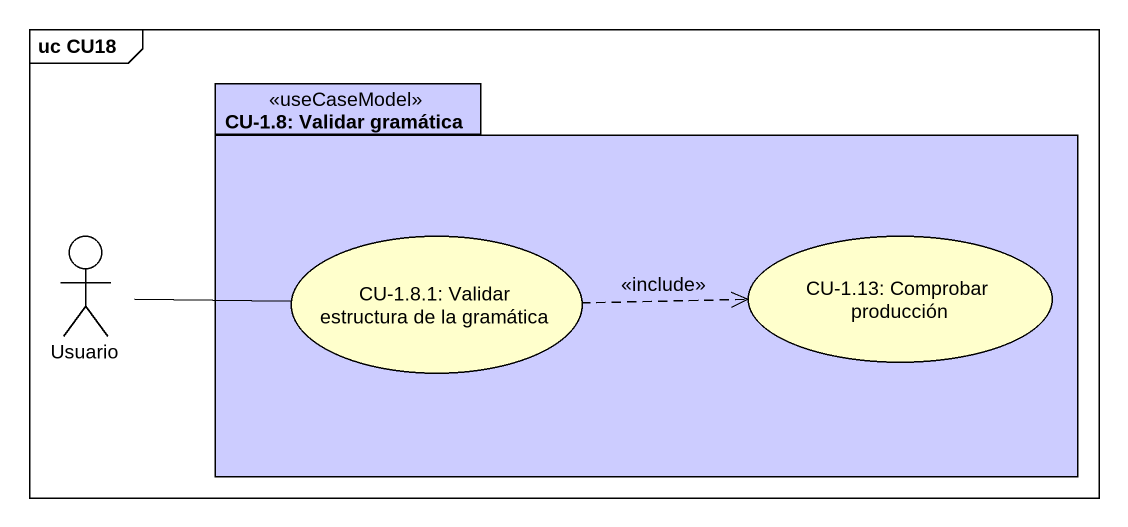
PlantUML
@startuml
mainframe uc CU18
package "CU-1.8: Validar gramática" as CU_1_8_Validar_gramática <<useCaseModel>> #CCCCFF {
  usecase "CU-1.8.1: Validar estructura de la gramática" as CU_1_8_1_Validar_estructura #FFFFCC
  usecase "CU-1.13: Comprobar producción" as CU_1_13_Comprobar_producción #FFFFCC
}
actor Usuario
Usuario -right- CU_1_8_1_Validar_estructura
CU_1_8_1_Validar_estructura .right.> CU_1_13_Comprobar_producción : <<include>>
@enduml
